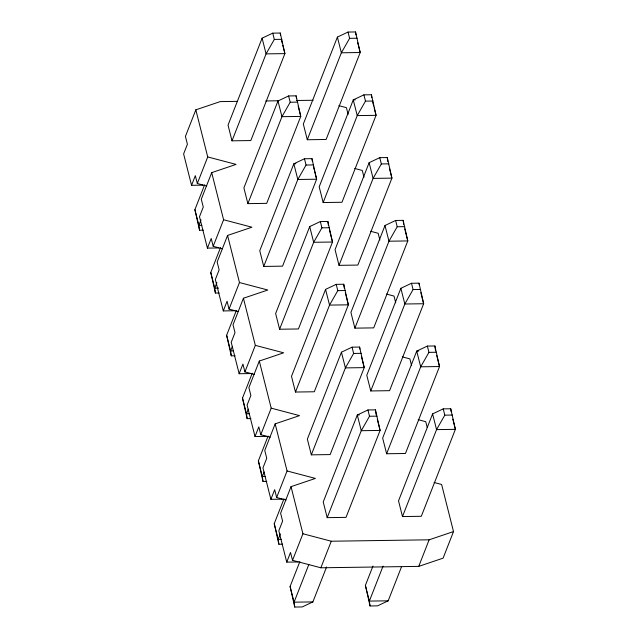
<?xml version="1.0" encoding="UTF-8"?>
<svg xmlns="http://www.w3.org/2000/svg" width="639" height="639" viewBox="0 0 639 639"><rect width="100%" height="100%" fill="white"/><g stroke="black" fill="none" stroke-linecap="round" stroke-linejoin="round"><path stroke-width="0.96" d="M237.005 101.361L220.199 101.601L195.83 109.836L185.422 136.403L187.403 144.254L183.617 153.911L191.548 185.318L202.843 185.15M191.548 185.318L195.334 175.653L197.323 183.505L206.764 185.997M197.323 183.505L207.731 156.938L195.83 109.836M203.306 230.176L199.544 230.232L194.903 209.656L204.64 184.815M262.11 38.18L228.035 125.124L231.997 140.828L250.823 140.556L284.898 53.612L280.257 33.036L272.733 33.148L262.11 38.18L266.072 53.884L231.997 140.828M207.731 156.938L236.063 164.407L211.701 172.642L201.285 199.208L203.266 207.06L199.488 216.717L207.419 248.116L218.714 247.956M201.037 219.84L198.873 225.359L199.544 230.232M207.419 248.116L211.205 238.459L213.186 246.311L222.628 248.795M213.186 246.311L223.594 219.744L211.701 172.642M219.169 292.981L215.407 293.029L210.774 272.462L220.503 247.62M277.973 100.986L243.898 187.93L247.868 203.633L266.687 203.362L300.761 116.41L296.121 95.842L288.596 95.954L277.973 100.986L281.943 116.681L247.868 203.633M223.594 219.744L251.934 227.212L227.564 235.44L217.156 262.006L219.137 269.858L215.351 279.523L223.283 310.921L234.577 310.762M216.901 282.646L214.736 288.165L215.407 293.029M223.283 310.921L227.069 301.265L229.05 309.108L238.499 311.6M229.05 309.108L239.465 282.542L227.564 235.44M337.4 37.094L303.325 124.038L307.287 139.741L326.114 139.47L360.188 52.518L355.548 31.95L348.023 32.062L337.4 37.094L341.362 52.789L307.287 139.741M235.04 355.779L231.278 355.835L226.637 335.267L236.374 310.426M239.465 282.542L267.797 290.018L243.427 298.245L233.019 324.812L235 332.663L231.214 342.328L239.146 373.727L250.44 373.559M232.404 346.37L230.607 350.971L231.278 355.835M263.731 266.439L297.806 179.487L306.049 165.038L304.46 158.76L293.836 163.792L259.761 250.736L263.731 266.439L282.55 266.159L316.624 179.216L311.992 158.648L304.46 158.76M239.146 373.727L242.932 364.062L244.921 371.914L254.362 374.406M244.921 371.914L255.328 345.348L243.427 298.245M250.903 418.585L247.141 418.641L242.501 398.073L252.237 373.224M309.707 226.589L275.633 313.541L279.594 329.237L298.421 328.965L332.496 242.021L327.855 221.453L320.331 221.557L309.707 226.589L313.669 242.293L279.594 329.237M255.328 345.348L283.668 352.816L259.298 361.051L248.883 387.617L250.871 395.469L247.085 405.126L255.017 436.533L266.311 436.365M323.158 202.539L357.233 115.595L365.476 101.146L363.887 94.86L353.263 99.892L319.188 186.844L323.158 202.539L341.977 202.267L376.051 115.324L371.419 94.756L363.887 94.86M248.275 409.168L246.47 413.768L247.141 418.641M255.017 436.533L258.803 426.868L260.784 434.72L270.233 437.212M260.784 434.72L271.2 408.153L259.298 361.051M369.126 162.697L335.052 249.641L339.021 265.345L357.848 265.073L391.915 178.129L387.282 157.553L379.75 157.665L369.126 162.697L373.096 178.401L339.021 265.345M266.775 481.391L263.004 481.447L258.372 460.871L268.108 436.03M325.57 289.395L291.496 376.339L295.466 392.042L314.284 391.771L348.359 304.827L343.726 284.251L336.194 284.363L325.57 289.395L329.54 305.099L295.466 392.042M271.2 408.153L299.531 415.622L275.161 423.857L264.754 450.423L266.735 458.267L262.948 467.932L270.88 499.331L282.174 499.171M264.139 471.973L262.333 476.574L263.004 481.447M270.88 499.331L274.666 489.674L276.647 497.525L286.096 500.01M276.647 497.525L287.063 470.959L275.161 423.857M384.998 225.503L350.923 312.447L354.885 328.15L373.711 327.879L407.786 240.927L403.145 220.359L395.621 220.471L384.998 225.503L388.959 241.207L354.885 328.15M282.638 544.188L278.876 544.244L274.235 523.676L283.972 498.835M341.434 352.201L307.359 439.145L311.329 454.848L330.155 454.577L364.222 367.625L359.589 347.057L352.057 347.169L341.434 352.201L345.403 367.896L311.329 454.848M287.063 470.959L315.394 478.427L291.025 486.654L280.617 513.221L282.598 521.073L278.812 530.737L286.743 562.136L298.038 561.977M280.361 533.861L278.205 539.38L278.876 544.244M286.743 562.136L290.529 552.479L292.518 560.323L320.85 567.791L418.729 566.378L443.099 558.151L453.506 531.576L441.613 484.474L434.057 482.485M292.518 560.323L302.926 533.757L291.025 486.654M400.861 288.309L366.786 375.253L370.756 390.956L389.574 390.677L423.649 303.733L419.016 283.165L411.484 283.277L400.861 288.309L404.83 304.004L370.756 390.956M326.593 566.945L312.886 601.906L302.271 606.938L294.739 607.05L290.098 586.482L299.835 561.641M308.853 564.461L294.068 602.178L294.739 607.05M327.192 517.646L361.267 430.702L369.51 416.253L367.928 409.966L357.305 414.999L323.23 501.95L327.192 517.646L346.018 517.374L380.093 430.43L375.452 409.863L367.928 409.966M320.85 567.791L331.266 541.225L429.136 539.811L453.506 531.576M386.619 453.754L420.694 366.81L428.937 352.361L427.347 346.074L416.724 351.107L382.649 438.058L386.619 453.754L405.445 453.482L439.512 366.538L434.879 345.971L427.347 346.074M401.524 566.777L388.185 600.82L377.561 605.852L370.029 605.964L365.388 585.388L372.96 566.066M432.595 413.912L398.52 500.856L402.482 516.56L421.309 516.288L455.383 429.344L450.743 408.768L443.218 408.88L432.595 413.912L436.557 429.616L402.482 516.56M383.057 566.13L369.358 601.091L370.029 605.964M418.729 566.378L429.136 539.811M272.733 33.148L274.315 39.426L266.072 53.884L284.898 53.612L282.797 45.297M288.596 95.954L290.186 102.232L281.943 116.681L300.761 116.41L298.197 106.25M348.023 32.062L349.605 38.34L341.362 52.789L360.188 52.518L357.616 42.358M320.331 221.557L321.912 227.843L313.669 242.293L332.496 242.021L329.46 230.016M379.75 157.665L381.339 163.943L373.096 178.401L391.915 178.129L389.582 168.888M336.194 284.363L337.783 290.641L329.54 305.099L348.359 304.827L345.324 292.814M395.621 220.471L397.202 226.749L388.959 241.207L407.786 240.927L404.751 228.922M352.057 347.169L353.647 353.447L345.403 367.896L364.222 367.625L361.426 356.546M411.484 283.277L413.074 289.555L404.83 304.004L423.649 303.733L420.853 292.654M443.218 408.88L444.8 415.158L436.557 429.616L455.383 429.344L452.819 419.184M274.315 39.426L281.847 39.322M349.605 38.34L357.137 38.228M265.68 100.946L278.532 100.762M296.328 100.499L313.134 100.259M355.244 99.868L353.263 99.892L357.233 115.595L376.051 115.324L374.182 107.935M290.186 102.232L297.71 102.12M365.476 101.146L373 101.034M295.817 163.76L293.836 163.792L297.806 179.487L316.624 179.216L314.763 171.827M306.049 165.038L313.573 164.926M381.339 163.943L388.863 163.84M201.844 225.319L198.873 225.359L194.903 209.656M321.912 227.843L329.444 227.732M397.202 226.749L404.735 226.637M218.698 288.109L214.736 288.165L210.774 272.462M337.783 290.641L345.308 290.537M413.074 289.555L420.598 289.443M233.578 350.923L230.607 350.971L226.637 335.267M418.705 351.083L416.724 351.107L420.694 366.81L439.512 366.538L436.717 355.452M353.647 353.447L361.179 353.335M428.937 352.361L436.469 352.249M249.442 413.729L246.47 413.768L242.501 398.073M359.286 414.975L357.305 414.999L361.267 430.702L380.093 430.43L377.29 419.344M369.51 416.253L377.042 416.141M444.8 415.158L452.332 415.054M265.305 476.534L262.333 476.574L258.372 460.871M281.176 539.332L278.205 539.38L274.235 523.676M312.886 601.906L294.068 602.178L290.098 586.482M388.185 600.82L369.358 601.091L365.388 585.388M338.854 105.667L346.41 107.656L348.111 114.381M354.725 168.464L362.281 170.461L363.982 177.187M370.588 231.27L378.144 233.267L379.846 239.992M386.451 294.076L394.007 296.065L395.709 302.798M402.322 356.882L409.879 358.87L411.58 365.596M418.186 419.679L425.742 421.676L427.203 427.443M302.926 533.757L331.266 541.225M372.785 102.392L373.719 106.09M281.4 39.754L282.326 43.452M313.358 166.284L314.292 169.982M450.743 408.768L451.15 411.692M434.879 345.971L435.55 350.835M419.016 283.165L419.28 285.114M403.145 220.359L403.68 224.257M387.282 157.553L387.817 161.451M371.419 94.756L371.818 97.671M355.548 31.95L355.955 34.873M375.452 409.863L376.123 414.727M359.589 347.057L359.853 349.006M343.726 284.251L344.261 288.149M327.855 221.453L328.39 225.343M311.992 158.648L312.391 161.571M296.121 95.842L296.528 98.765M280.257 33.036L280.529 34.985"/></g></svg>
